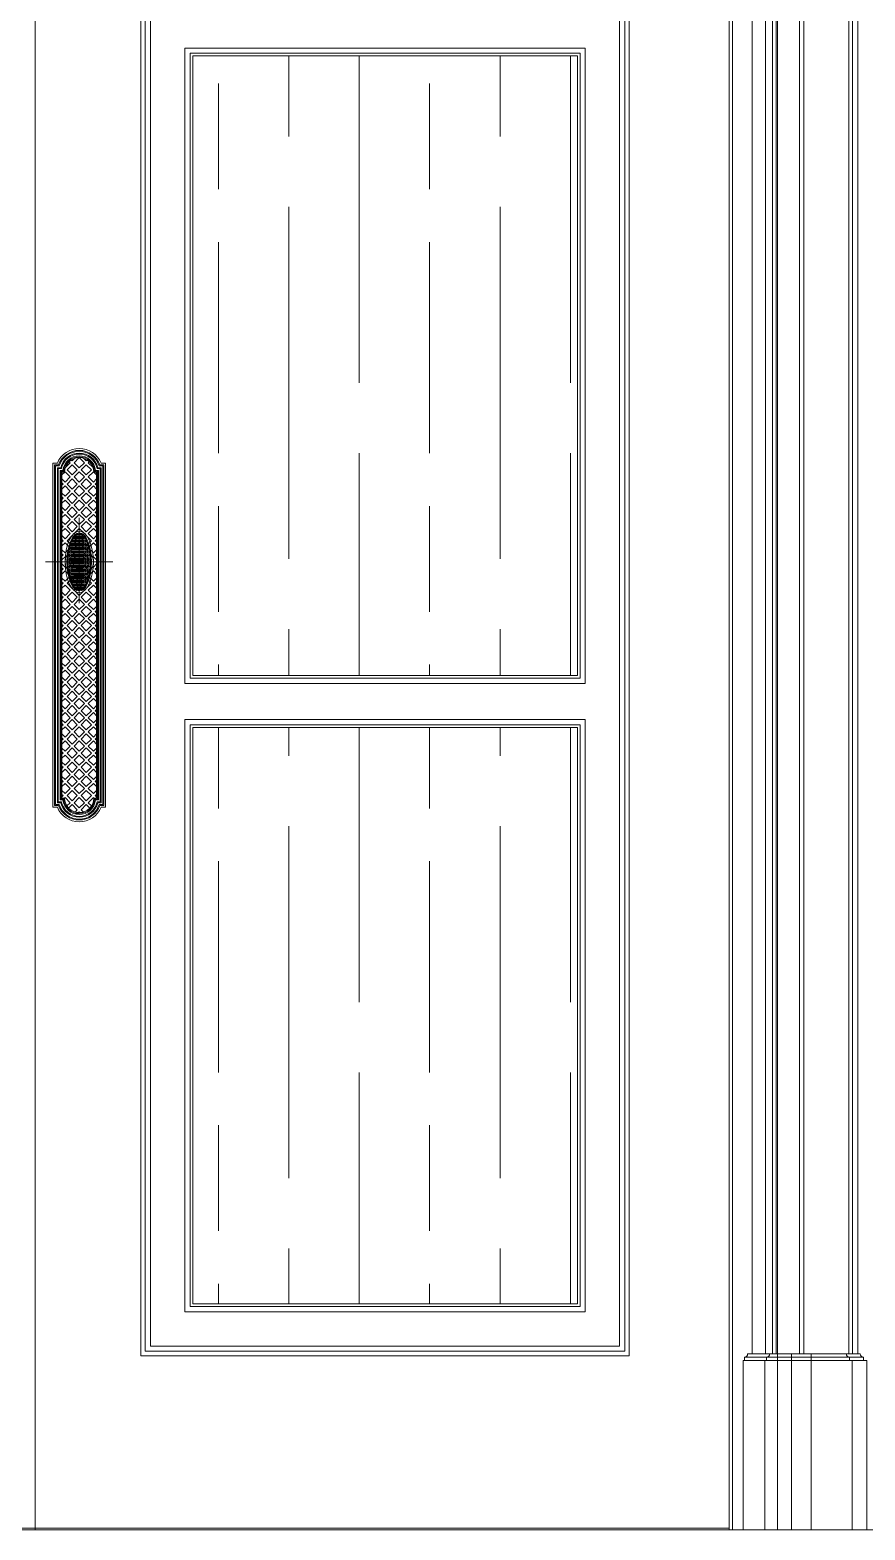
# Model space of a CAD drawing. Header units: inches. Extents: x -12478 to 399182, y -16583 to 525552.
# Drawn here: x 43985 to 44933, y 32934 to 34638 of the extents above; entities that cross this region are included whole.
import ezdxf

# ---------------------------------------------------------------- set-up
doc = ezdxf.new("R2010")
doc.units = ezdxf.units.IN
doc.header["$LTSCALE"] = 1000
doc.header["$MEASUREMENT"] = 0
doc.linetypes.add('HIDDEN', pattern=[0.375, 0.25, -0.125])
doc.linetypes.add('HIDDEN2', pattern=[0.1875, 0.125, -0.0625])
for name, color, linetype in [('8', 8, 'Continuous'), ('Layer7', 8, 'Continuous'), ('WOOD', 23, 'Continuous')]:
    doc.layers.add(name, color=color, linetype=linetype)
doc.layers.add('Bronze', color=40, linetype='Continuous', lineweight=0)
doc.layers.add('DIM 2', color=3, linetype='Continuous', lineweight=18)

# ---------------------------------------------------------------- blocks, each defined once
blk = doc.blocks.new('PLATE')
at = {"lineweight": 0}
h = blk.add_hatch(dxfattribs=at)
h.set_pattern_fill('BRASS', color=33, scale=10)
h.set_pattern_definition([(0, (26037.115, -5808.7662), (0, 2.5), []), (0, (26037.115, -5807.5162), (0, 2.5), [1.25, -0.625])])
edge = h.paths.add_edge_path()
edge.add_spline(control_points=[(56105.8, -1032.5), (56106.6, -1032.5), (56107.3, -1032.3), (56108.8, -1031.7), (56109.6, -1031.1), (56111.1, -1029.7), (56111.8, -1028.8), (56113.2, -1026.7), (56113.9, -1025.5), (56115.5, -1021.9), (56116.3, -1019.4), (56117.7, -1013.9), (56118.2, -1010.9), (56118.8, -1004.6), (56118.9, -1001.4), (56118.7, -995), (56118.4, -991.9), (56117.4, -985.9), (56116.8, -983.1), (56115.1, -978.1), (56114.1, -975.9), (56112.2, -972.7), (56111.4, -971.6), (56109.6, -969.8), (56108.7, -969.2), (56107.1, -968.6), (56106.4, -968.5), (56105, -968.5), (56104.3, -968.7), (56102.8, -969.4), (56102.1, -969.9), (56100.7, -971.2), (56100, -972), (56098.6, -974), (56098, -975.2), (56096.4, -978.6), (56095.5, -981), (56094.1, -986.4), (56093.6, -989.4), (56092.9, -995.6), (56092.8, -998.8), (56092.9, -1005.1), (56093.2, -1008.3), (56094.1, -1014.3), (56094.7, -1017.1), (56096.3, -1022.2), (56097.2, -1024.5), (56099.1, -1027.8), (56100, -1029), (56101.8, -1030.9), (56102.8, -1031.6), (56104.4, -1032.3), (56105.1, -1032.5), (56105.8, -1032.5)], knot_values=[0, 0, 0, 0, 0.188873, 0.188873, 0.377747, 0.377747, 0.56662, 0.56662, 0.755494, 0.755494, 1.050692, 1.050692, 1.345891, 1.345891, 1.641089, 1.641089, 1.936288, 1.936288, 2.231487, 2.231487, 2.526685, 2.526685, 2.751736, 2.751736, 2.976786, 2.976786, 3.156904, 3.156904, 3.337022, 3.337022, 3.51714, 3.51714, 3.697259, 3.697259, 3.877377, 3.877377, 4.170415, 4.170415, 4.463453, 4.463453, 4.756491, 4.756491, 5.049529, 5.049529, 5.342567, 5.342567, 5.635605, 5.635605, 5.866749, 5.866749, 6.097894, 6.097894, 6.283185, 6.283185, 6.283185, 6.283185], degree=3, periodic=0)
at = {"color": 33, "lineweight": 0}
for p, q in [((56096.8, -884.7), (56097.8, -885.7)), ((56100.6, -882.8), (56097.8, -885.7)), ((56105.8, -882), (56100, -887.8)), ((56105.8, -882), (56111.7, -887.8)), ((56111.1, -882.8), (56113.9, -885.7)), ((56114.9, -884.7), (56113.9, -885.7)), ((56089.8, -898.1), (56086.2, -901.7)), ((56095.6, -887.8), (56090.1, -893.3)), ((56097.8, -890), (56091.9, -895.9)), ((56091.9, -895.9), (56097.8, -901.7)), ((56094.4, -886.6), (56095.6, -887.8)), ((56097.8, -890), (56103.6, -895.9)), ((56103.6, -895.9), (56097.8, -901.7)), ((56100, -887.8), (56105.8, -893.7)), ((56105.8, -898.1), (56100, -903.9)), ((56111.7, -887.8), (56105.8, -893.7)), ((56105.8, -898.1), (56111.7, -903.9)), ((56113.9, -890), (56108, -895.9)), ((56108, -895.9), (56113.9, -901.7)), ((56113.9, -890), (56119.7, -895.9)), ((56119.7, -895.9), (56113.9, -901.7)), ((56117.3, -886.6), (56116.1, -887.8)), ((56116.1, -887.8), (56121.5, -893.3)), ((56121.9, -898.1), (56125.5, -901.7)), ((56086.2, -906.2), (56089.8, -909.8)), ((56086.2, -910.6), (56087.6, -912)), ((56087.6, -912), (56086.2, -913.4)), ((56095.6, -903.9), (56089.8, -909.8)), ((56097.8, -906.1), (56091.9, -912)), ((56091.9, -912), (56097.8, -917.8)), ((56097.8, -906.1), (56103.6, -912)), ((56103.6, -912), (56097.8, -917.8)), ((56100, -903.9), (56105.8, -909.8)), ((56105.8, -914.2), (56100, -920)), ((56100, -920), (56105.8, -925.9)), ((56111.7, -903.9), (56105.8, -909.8)), ((56105.8, -914.2), (56111.7, -920)), ((56111.7, -920), (56105.8, -925.9)), ((56113.9, -906.1), (56108, -912)), ((56108, -912), (56113.9, -917.8)), ((56113.9, -906.1), (56119.7, -912)), ((56119.7, -912), (56113.9, -917.8)), ((56116.1, -903.9), (56121.9, -909.8)), ((56121.9, -914.2), (56116.1, -920)), ((56125.5, -906.2), (56121.9, -909.8)), ((56121.9, -914.2), (56125.5, -917.7)), ((56125.5, -910.6), (56124.1, -912)), ((56124.1, -912), (56125.5, -913.4)), ((56086.2, -926.7), (56087.6, -928.1)), ((56087.6, -928.1), (56086.2, -929.4)), ((56097.8, -922.2), (56103.6, -928.1)), ((56113.9, -922.2), (56108, -928.1)), ((56125.5, -926.7), (56124.1, -928.1)), ((56124.1, -928.1), (56125.5, -929.4)), ((56086.2, -942.8), (56087.6, -944.2)), ((56087.6, -944.2), (56086.2, -945.5)), ((56091.9, -944.2), (56097.8, -950)), ((56103.6, -944.2), (56097.8, -950)), ((56097.8, -954.4), (56103.6, -960.3)), ((56105.8, -946.4), (56100, -952.2)), ((56100, -952.2), (56105.8, -958.1)), ((56105.8, -946.4), (56111.7, -952.2)), ((56111.7, -952.2), (56105.8, -958.1)), ((56113.9, -938.3), (56108, -944.2)), ((56108, -944.2), (56113.9, -950)), ((56113.9, -954.4), (56108, -960.3)), ((56113.9, -938.3), (56119.7, -944.2)), ((56119.7, -944.2), (56113.9, -950)), ((56121.9, -946.4), (56116.1, -952.2)), ((56121.9, -946.4), (56125.5, -949.9)), ((56125.5, -942.8), (56124.1, -944.2)), ((56124.1, -944.2), (56125.5, -945.5)), ((56086.2, -958.9), (56087.6, -960.3)), ((56087.6, -960.3), (56086.2, -961.6)), ((56086.2, -970.6), (56089.8, -974.2)), ((56113.9, -970.5), (56108, -976.4)), ((56113.9, -970.5), (56119.7, -976.4)), ((56125.5, -970.6), (56121.9, -974.2)), ((56125.5, -958.9), (56124.1, -960.3)), ((56124.1, -960.3), (56125.5, -961.6)), ((56086.2, -975), (56087.6, -976.4)), ((56087.6, -976.4), (56086.2, -977.7)), ((56091.9, -976.4), (56097.8, -982.2)), ((56103.6, -976.4), (56097.8, -982.2)), ((56105.8, -978.6), (56100, -984.4)), ((56100, -984.4), (56100.8, -985.2)), ((56105.8, -978.6), (56111.7, -984.4)), ((56108, -976.4), (56113.9, -982.2)), ((56111.7, -984.4), (56110.9, -985.2)), ((56119.7, -976.4), (56113.9, -982.2)), ((56121.9, -978.6), (56116.1, -984.4)), ((56121.9, -978.6), (56125.5, -982.1)), ((56125.5, -975), (56124.1, -976.4)), ((56124.1, -976.4), (56125.5, -977.7)), ((56086.2, -991.1), (56087.6, -992.5)), ((56087.6, -992.5), (56086.2, -993.8)), ((56125.5, -991.1), (56124.1, -992.5)), ((56124.1, -992.5), (56125.5, -993.8)), ((56086.2, -1007.2), (56087.6, -1008.5)), ((56087.6, -1008.5), (56086.2, -1009.9)), ((56091.9, -1008.5), (56097.8, -1014.4)), ((56097.8, -1018.8), (56103.6, -1024.6)), ((56100.8, -1015.8), (56100, -1016.6)), ((56100, -1016.6), (56105.8, -1022.4)), ((56111.7, -1016.6), (56105.8, -1022.4)), ((56113.9, -1018.8), (56108, -1024.6)), ((56110.9, -1015.8), (56111.7, -1016.6)), ((56121.9, -1010.7), (56116.1, -1016.6)), ((56121.9, -1010.7), (56125.5, -1014.3)), ((56125.5, -1007.2), (56124.1, -1008.5)), ((56124.1, -1008.5), (56125.5, -1009.9)), ((56086.2, -1023.3), (56087.6, -1024.6)), ((56087.6, -1024.6), (56086.2, -1026)), ((56086.2, -1039.4), (56087.6, -1040.7)), ((56097.8, -1034.9), (56091.9, -1040.7)), ((56097.8, -1034.9), (56103.6, -1040.7)), ((56113.9, -1034.9), (56108, -1040.7)), ((56113.9, -1034.9), (56119.7, -1040.7)), ((56125.5, -1023.3), (56124.1, -1024.6)), ((56124.1, -1024.6), (56125.5, -1026)), ((56125.5, -1039.4), (56124.1, -1040.7)), ((56087.6, -1040.7), (56086.2, -1042.1)), ((56086.2, -1055.5), (56087.6, -1056.8)), ((56091.9, -1040.7), (56097.8, -1046.6)), ((56103.6, -1040.7), (56097.8, -1046.6)), ((56097.8, -1051), (56103.6, -1056.8)), ((56105.8, -1042.9), (56100, -1048.8)), ((56100, -1048.8), (56105.8, -1054.6)), ((56105.8, -1042.9), (56111.7, -1048.8)), ((56111.7, -1048.8), (56105.8, -1054.6)), ((56108, -1040.7), (56113.9, -1046.6)), ((56113.9, -1051), (56108, -1056.8)), ((56119.7, -1040.7), (56113.9, -1046.6)), ((56121.9, -1042.9), (56116.1, -1048.8)), ((56121.9, -1042.9), (56125.5, -1046.5)), ((56124.1, -1040.7), (56125.5, -1042.1)), ((56125.5, -1055.5), (56124.1, -1056.8)), ((56087.6, -1056.8), (56086.2, -1058.2)), ((56086.2, -1071.5), (56087.6, -1072.9)), ((56087.6, -1072.9), (56086.2, -1074.3)), ((56091.9, -1072.9), (56097.8, -1078.8)), ((56103.6, -1072.9), (56097.8, -1078.8)), ((56113.9, -1067.1), (56108, -1072.9)), ((56108, -1072.9), (56113.9, -1078.8)), ((56113.9, -1067.1), (56119.7, -1072.9)), ((56119.7, -1072.9), (56113.9, -1078.8)), ((56124.1, -1056.8), (56125.5, -1058.2)), ((56125.5, -1071.5), (56124.1, -1072.9)), ((56124.1, -1072.9), (56125.5, -1074.3)), ((56086.2, -1087.6), (56087.6, -1089)), ((56087.6, -1089), (56086.2, -1090.4)), ((56097.8, -1083.2), (56103.6, -1089)), ((56105.8, -1075.1), (56100, -1081)), ((56100, -1081), (56105.8, -1086.8)), ((56105.8, -1075.1), (56111.7, -1081)), ((56111.7, -1081), (56105.8, -1086.8)), ((56113.9, -1083.2), (56108, -1089)), ((56121.9, -1075.1), (56116.1, -1081)), ((56121.9, -1075.1), (56125.5, -1078.7)), ((56125.5, -1087.6), (56124.1, -1089)), ((56124.1, -1089), (56125.5, -1090.4)), ((56086.2, -1099.3), (56089.8, -1102.9)), ((56086.2, -1103.7), (56087.6, -1105.1)), ((56087.6, -1105.1), (56086.2, -1106.5)), ((56091.9, -1105.1), (56097.8, -1111)), ((56103.6, -1105.1), (56097.8, -1111)), ((56105.8, -1107.3), (56100, -1113.1)), ((56105.8, -1107.3), (56111.7, -1113.1)), ((56113.9, -1099.2), (56108, -1105.1)), ((56108, -1105.1), (56113.9, -1111)), ((56113.9, -1099.2), (56119.7, -1105.1)), ((56119.7, -1105.1), (56113.9, -1111)), ((56121.9, -1107.3), (56116.1, -1113.1)), ((56125.5, -1099.3), (56121.9, -1102.9)), ((56121.9, -1107.3), (56125.5, -1110.9)), ((56125.5, -1103.7), (56124.1, -1105.1)), ((56124.1, -1105.1), (56125.5, -1106.5)), ((56086.2, -1119.8), (56087.6, -1121.2)), ((56087.6, -1121.2), (56086.2, -1122.6)), ((56097.8, -1115.3), (56103.6, -1121.2)), ((56100, -1113.1), (56105.8, -1119)), ((56111.7, -1113.1), (56105.8, -1119)), ((56113.9, -1115.3), (56108, -1121.2)), ((56125.5, -1119.8), (56124.1, -1121.2)), ((56124.1, -1121.2), (56125.5, -1122.6)), ((56086.2, -1135.9), (56087.6, -1137.3)), ((56087.6, -1137.3), (56086.2, -1138.7)), ((56091.9, -1137.3), (56097.8, -1143.1)), ((56103.6, -1137.3), (56097.8, -1143.1)), ((56105.8, -1139.5), (56100, -1145.3)), ((56105.8, -1139.5), (56111.7, -1145.3)), ((56113.9, -1131.4), (56108, -1137.3)), ((56108, -1137.3), (56113.9, -1143.1)), ((56113.9, -1131.4), (56119.7, -1137.3)), ((56119.7, -1137.3), (56113.9, -1143.1)), ((56121.9, -1139.5), (56116.1, -1145.3)), ((56121.9, -1139.5), (56125.5, -1143)), ((56125.5, -1135.9), (56124.1, -1137.3)), ((56124.1, -1137.3), (56125.5, -1138.7)), ((56086.2, -1152), (56087.6, -1153.4)), ((56087.6, -1153.4), (56086.2, -1154.7)), ((56097.8, -1147.5), (56103.6, -1153.4)), ((56100, -1145.3), (56105.8, -1151.2)), ((56111.7, -1145.3), (56105.8, -1151.2)), ((56113.9, -1147.5), (56108, -1153.4)), ((56125.5, -1152), (56124.1, -1153.4)), ((56124.1, -1153.4), (56125.5, -1154.7)), ((56086.2, -1168.1), (56087.6, -1169.5)), ((56087.6, -1169.5), (56086.2, -1170.8)), ((56091.9, -1169.5), (56097.8, -1175.3)), ((56103.6, -1169.5), (56097.8, -1175.3)), ((56105.8, -1171.7), (56100, -1177.5)), ((56105.8, -1171.7), (56111.7, -1177.5)), ((56113.9, -1163.6), (56108, -1169.5)), ((56108, -1169.5), (56113.9, -1175.3)), ((56113.9, -1163.6), (56119.7, -1169.5)), ((56119.7, -1169.5), (56113.9, -1175.3)), ((56121.9, -1171.7), (56116.1, -1177.5)), ((56121.9, -1171.7), (56125.5, -1175.2)), ((56125.5, -1168.1), (56124.1, -1169.5)), ((56124.1, -1169.5), (56125.5, -1170.8)), ((56086.2, -1184.2), (56087.6, -1185.6)), ((56087.6, -1185.6), (56086.2, -1186.9)), ((56097.8, -1179.7), (56103.6, -1185.6)), ((56100, -1177.5), (56105.8, -1183.4)), ((56111.7, -1177.5), (56105.8, -1183.4)), ((56113.9, -1179.7), (56108, -1185.6)), ((56125.5, -1184.2), (56124.1, -1185.6)), ((56124.1, -1185.6), (56125.5, -1186.9)), ((56086.2, -1200.3), (56087.6, -1201.7)), ((56087.6, -1201.7), (56086.2, -1203)), ((56097.8, -1195.8), (56091.9, -1201.7)), ((56091.9, -1201.7), (56097.8, -1207.5)), ((56097.8, -1195.8), (56103.6, -1201.7)), ((56103.6, -1201.7), (56097.8, -1207.5)), ((56105.8, -1203.9), (56100, -1209.7)), ((56100, -1209.7), (56105.8, -1215.6)), ((56105.8, -1203.9), (56111.7, -1209.7)), ((56111.7, -1209.7), (56105.8, -1215.6)), ((56113.9, -1195.8), (56108, -1201.7)), ((56108, -1201.7), (56113.9, -1207.5)), ((56113.9, -1195.8), (56119.7, -1201.7)), ((56119.7, -1201.7), (56113.9, -1207.5)), ((56121.9, -1203.9), (56116.1, -1209.7)), ((56121.9, -1203.9), (56125.5, -1207.4)), ((56125.5, -1200.3), (56124.1, -1201.7)), ((56124.1, -1201.7), (56125.5, -1203)), ((56086.2, -1216.4), (56087.6, -1217.8)), ((56087.6, -1217.8), (56086.2, -1219.1)), ((56097.8, -1211.9), (56103.6, -1217.8)), ((56113.9, -1211.9), (56108, -1217.8)), ((56125.5, -1216.4), (56124.1, -1217.8)), ((56124.1, -1217.8), (56125.5, -1219.1)), ((56086.2, -1232.5), (56087.6, -1233.8)), ((56087.6, -1233.8), (56086.2, -1235.2)), ((56091.9, -1233.8), (56097.8, -1239.7)), ((56103.6, -1233.8), (56097.8, -1239.7)), ((56097.8, -1244.1), (56103.6, -1249.9)), ((56105.8, -1236), (56100, -1241.9)), ((56100, -1241.9), (56105.8, -1247.7)), ((56105.8, -1236), (56111.7, -1241.9)), ((56111.7, -1241.9), (56105.8, -1247.7)), ((56113.9, -1228), (56108, -1233.8)), ((56108, -1233.8), (56113.9, -1239.7)), ((56113.9, -1244.1), (56108, -1249.9)), ((56113.9, -1228), (56119.7, -1233.8)), ((56119.7, -1233.8), (56113.9, -1239.7)), ((56121.9, -1236), (56116.1, -1241.9)), ((56121.9, -1236), (56125.5, -1239.6)), ((56125.5, -1232.5), (56124.1, -1233.8)), ((56124.1, -1233.8), (56125.5, -1235.2)), ((56086.2, -1248.6), (56087.6, -1249.9)), ((56087.6, -1249.9), (56086.2, -1251.3)), ((56086.2, -1260.3), (56089.8, -1263.8)), ((56113.9, -1260.2), (56108, -1266)), ((56113.9, -1260.2), (56119.7, -1266)), ((56125.5, -1260.3), (56121.9, -1263.8)), ((56125.5, -1248.6), (56124.1, -1249.9)), ((56124.1, -1249.9), (56125.5, -1251.3)), ((56086.2, -1264.7), (56087.6, -1266)), ((56087.6, -1266), (56086.2, -1267.4)), ((56091.9, -1266), (56097.8, -1271.9)), ((56103.6, -1266), (56097.8, -1271.9)), ((56097.8, -1276.3), (56103.6, -1282.1)), ((56105.8, -1268.2), (56100, -1274.1)), ((56100, -1274.1), (56105.8, -1279.9)), ((56105.8, -1268.2), (56111.7, -1274.1)), ((56111.7, -1274.1), (56105.8, -1279.9)), ((56108, -1266), (56113.9, -1271.9)), ((56113.9, -1276.3), (56108, -1282.1)), ((56119.7, -1266), (56113.9, -1271.9)), ((56121.9, -1268.2), (56116.1, -1274.1)), ((56121.9, -1268.2), (56122.6, -1268.9)), ((56125.5, -1264.7), (56124.1, -1266)), ((56124.1, -1266), (56125.5, -1267.4))]:
    blk.add_line(p, q, dxfattribs=at)
blk.add_lwpolyline([(56135.8, -888.2), (56130.7, -888.2, 0.302776), (56105.8, -871.7, 0.302776), (56081, -888.2), (56075.8, -888.2), (56075.8, -1279.2), (56081, -1279.2, 0.302776), (56105.8, -1295.8, 0.302776), (56130.7, -1279.2), (56135.8, -1279.2), (56135.8, -888.2)], format="xyb", dxfattribs=at)
for points in [[(56133.8, -890.3), (56129.3, -890.3, 0.317837), (56105.8, -873.7, 0.317837), (56082.4, -890.3), (56077.9, -890.3), (56077.9, -1277.2), (56082.4, -1277.2, 0.317837), (56105.8, -1293.7, 0.317837), (56129.3, -1277.2), (56133.8, -1277.2)], [(56132.7, -891.3), (56128.5, -891.3, 0.326276), (56105.8, -874.8, 0.326276), (56083.2, -891.3), (56078.9, -891.3), (56078.9, -1276.1), (56083.2, -1276.1, 0.326276), (56105.8, -1292.7, 0.326276), (56128.5, -1276.1), (56132.7, -1276.1)], [(56130.7, -893.4), (56126.9, -893.4, 0.34543), (56105.8, -876.8, 0.34543), (56084.7, -893.4), (56081, -893.4), (56081, -1274.1), (56084.7, -1274.1, 0.34543), (56105.8, -1290.6, 0.34543), (56126.9, -1274.1), (56130.7, -1274.1)], [(56129.6, -894.4), (56126.1, -894.4, 0.356394), (56105.8, -877.9, 0.356394), (56085.6, -894.4), (56082, -894.4), (56082, -1273), (56085.6, -1273, 0.356394), (56105.8, -1289.6, 0.356394), (56126.1, -1273), (56129.6, -1273)], [(56127.6, -896.5), (56124.3, -896.5, 0.381966), (56105.8, -879.9, 0.381966), (56087.3, -896.5), (56084.1, -896.5), (56084.1, -1271), (56087.3, -1271, 0.381966), (56105.8, -1287.5, 0.381966), (56124.3, -1271), (56127.6, -1271)], [(56126.5, -897.5), (56123.4, -897.5, 0.397078), (56105.8, -881, 0.397078), (56088.3, -897.5), (56085.2, -897.5), (56085.2, -1269.9), (56088.3, -1269.9, 0.397078), (56105.8, -1286.5, 0.397078), (56123.4, -1269.9), (56126.5, -1269.9)], [(56125.5, -898.5), (56122.4, -898.5, 0.414214), (56105.8, -882, 0.414214), (56089.3, -898.5), (56086.2, -898.5), (56086.2, -1268.9), (56089.3, -1268.9, 0.414214), (56105.8, -1285.4, 0.414214), (56122.4, -1268.9), (56125.5, -1268.9)]]:
    blk.add_lwpolyline(points, format="xyb", close=True, dxfattribs=at)
for points in [[(56105.8, -882), (56100, -887.8), (56105.8, -893.7), (56111.7, -887.8), (56105.8, -882)], [(56089.8, -898.1), (56086.2, -901.7)], [(56086.2, -906.2), (56089.8, -909.8), (56095.6, -903.9), (56089.8, -898.1)], [(56097.8, -890), (56091.9, -895.9), (56097.8, -901.7), (56103.6, -895.9), (56097.8, -890)], [(56105.8, -898.1), (56100, -903.9), (56105.8, -909.8), (56111.7, -903.9), (56105.8, -898.1)], [(56113.9, -890), (56108, -895.9), (56113.9, -901.7), (56119.7, -895.9), (56113.9, -890)], [(56121.9, -898.1), (56116.1, -903.9), (56121.9, -909.8), (56125.5, -906.2)], [(56125.5, -901.7), (56121.9, -898.1)], [(56086.2, -910.6), (56087.6, -912), (56086.2, -913.4)], [(56089.8, -914.2), (56086.2, -917.7)], [(56086.2, -922.3), (56089.8, -925.9), (56095.6, -920), (56089.8, -914.2)], [(56097.8, -906.1), (56091.9, -912), (56097.8, -917.8), (56103.6, -912), (56097.8, -906.1)], [(56105.8, -914.2), (56100, -920), (56105.8, -925.9), (56111.7, -920), (56105.8, -914.2)], [(56121.9, -914.2), (56116.1, -920), (56121.9, -925.9), (56125.5, -922.3)], [(56125.5, -917.7), (56121.9, -914.2)], [(56086.2, -926.7), (56087.6, -928.1), (56086.2, -929.4)], [(56089.8, -930.3), (56086.2, -933.8)], [(56086.2, -938.4), (56089.8, -942), (56095.6, -936.1), (56089.8, -930.3)], [(56097.8, -922.2), (56091.9, -928.1), (56097.8, -933.9), (56103.6, -928.1), (56097.8, -922.2)], [(56105.8, -930.3), (56100, -936.1), (56105.8, -942), (56111.7, -936.1), (56105.8, -930.3)], [(56105.8, -930.3), (56100, -936.1), (56105.8, -942), (56111.7, -936.1), (56105.8, -930.3)], [(56113.9, -922.2), (56108, -928.1), (56113.9, -933.9), (56119.7, -928.1), (56113.9, -922.2)], [(56125.5, -938.4), (56121.9, -942), (56116.1, -936.1), (56121.9, -930.3)], [(56121.9, -930.3), (56125.5, -933.8)], [(56086.2, -942.8), (56087.6, -944.2), (56086.2, -945.5)], [(56086.2, -954.5), (56089.8, -958.1), (56095.6, -952.2), (56089.8, -946.4)], [(56089.8, -946.4), (56086.2, -949.9)], [(56097.8, -938.3), (56091.9, -944.2), (56097.8, -950), (56103.6, -944.2), (56097.8, -938.3)], [(56097.8, -954.4), (56091.9, -960.3), (56097.8, -966.1), (56103.6, -960.3), (56097.8, -954.4)], [(56105.8, -946.4), (56100, -952.2), (56105.8, -958.1), (56111.7, -952.2), (56105.8, -946.4)], [(56113.9, -954.4), (56108, -960.3), (56113.9, -966.1), (56119.7, -960.3), (56113.9, -954.4)], [(56121.9, -946.4), (56116.1, -952.2), (56121.9, -958.1), (56125.5, -954.5)], [(56125.5, -949.9), (56121.9, -946.4)], [(56086.2, -958.9), (56087.6, -960.3), (56086.2, -961.6)], [(56086.2, -970.6), (56089.8, -974.2), (56095.6, -968.3), (56089.8, -962.5)], [(56089.8, -962.5), (56086.2, -966)], [(56097.8, -970.5), (56091.9, -976.4), (56097.8, -982.2), (56103.6, -976.4), (56097.8, -970.5)], [(56105.8, -962.5), (56100, -968.3), (56105.8, -974.2), (56111.7, -968.3), (56105.8, -962.5)], [(56105.8, -962.5), (56100, -968.3), (56105.8, -974.2), (56111.7, -968.3), (56105.8, -962.5)], [(56125.5, -970.6), (56121.9, -974.2), (56116.1, -968.3), (56121.9, -962.5)], [(56121.9, -962.5), (56125.5, -966)], [(56086.2, -975), (56087.6, -976.4), (56086.2, -977.7)], [(56086.2, -986.7), (56089.8, -990.3), (56095.6, -984.4), (56089.8, -978.6)], [(56089.8, -978.6), (56086.2, -982.1)], [(56105.8, -978.6), (56100, -984.4), (56100.8, -985.2)], [(56110.9, -985.2), (56111.7, -984.4), (56105.8, -978.6)], [(56121.9, -978.6), (56116.1, -984.4), (56121.9, -990.3), (56125.5, -986.7)], [(56125.5, -982.1), (56121.9, -978.6)], [(56086.2, -991.1), (56087.6, -992.5), (56086.2, -993.8)], [(56089.8, -994.6), (56086.2, -998.2)], [(56086.2, -1002.8), (56089.8, -1006.3), (56090.6, -1005.5)], [(56090.6, -995.5), (56089.8, -994.6)], [(56121.1, -995.5), (56121.9, -994.6)], [(56125.5, -1002.8), (56121.9, -1006.3), (56121.1, -1005.5)], [(56121.9, -994.6), (56125.5, -998.2)], [(56086.2, -1007.2), (56087.6, -1008.5), (56086.2, -1009.9)], [(56089.8, -1010.7), (56086.2, -1014.3)], [(56086.2, -1018.9), (56089.8, -1022.4), (56095.6, -1016.6), (56089.8, -1010.7)], [(56097.8, -1018.8), (56091.9, -1024.6), (56097.8, -1030.5), (56103.6, -1024.6), (56097.8, -1018.8)], [(56100.8, -1015.8), (56100, -1016.6), (56105.8, -1022.4), (56111.7, -1016.6), (56110.9, -1015.8)], [(56113.9, -1018.8), (56108, -1024.6), (56113.9, -1030.5), (56119.7, -1024.6), (56113.9, -1018.8)], [(56121.9, -1010.7), (56116.1, -1016.6), (56121.9, -1022.4), (56125.5, -1018.9)], [(56125.5, -1014.3), (56121.9, -1010.7)], [(56086.2, -1023.3), (56087.6, -1024.6), (56086.2, -1026)], [(56089.8, -1026.8), (56086.2, -1030.4)], [(56086.2, -1035), (56089.8, -1038.5), (56095.6, -1032.7), (56089.8, -1026.8)], [(56086.2, -1039.4), (56087.6, -1040.7), (56086.2, -1042.1)], [(56105.8, -1026.8), (56100, -1032.7), (56105.8, -1038.5), (56111.7, -1032.7), (56105.8, -1026.8)], [(56105.8, -1026.8), (56100, -1032.7), (56105.8, -1038.5), (56111.7, -1032.7), (56105.8, -1026.8)], [(56125.5, -1035), (56121.9, -1038.5), (56116.1, -1032.7), (56121.9, -1026.8)], [(56121.9, -1026.8), (56125.5, -1030.4)], [(56086.2, -1051.1), (56089.8, -1054.6), (56095.6, -1048.8), (56089.8, -1042.9)], [(56089.8, -1042.9), (56086.2, -1046.5)], [(56086.2, -1055.5), (56087.6, -1056.8), (56086.2, -1058.2)], [(56097.8, -1051), (56091.9, -1056.8), (56097.8, -1062.7), (56103.6, -1056.8), (56097.8, -1051)], [(56105.8, -1042.9), (56100, -1048.8), (56105.8, -1054.6), (56111.7, -1048.8), (56105.8, -1042.9)], [(56113.9, -1051), (56108, -1056.8), (56113.9, -1062.7), (56119.7, -1056.8), (56113.9, -1051)], [(56121.9, -1042.9), (56116.1, -1048.8), (56121.9, -1054.6), (56125.5, -1051.1)], [(56125.5, -1046.5), (56121.9, -1042.9)], [(56086.2, -1067.2), (56089.8, -1070.7), (56095.6, -1064.9), (56089.8, -1059)], [(56089.8, -1059), (56086.2, -1062.6)], [(56086.2, -1071.5), (56087.6, -1072.9), (56086.2, -1074.3)], [(56097.8, -1067.1), (56091.9, -1072.9), (56097.8, -1078.8), (56103.6, -1072.9), (56097.8, -1067.1)], [(56105.8, -1059), (56100, -1064.9), (56105.8, -1070.7), (56111.7, -1064.9), (56105.8, -1059)], [(56105.8, -1059), (56100, -1064.9), (56105.8, -1070.7), (56111.7, -1064.9), (56105.8, -1059)], [(56125.5, -1067.2), (56121.9, -1070.7), (56116.1, -1064.9), (56121.9, -1059)], [(56121.9, -1059), (56125.5, -1062.6)], [(56089.8, -1075.1), (56086.2, -1078.7)], [(56086.2, -1083.3), (56089.8, -1086.8), (56095.6, -1081), (56089.8, -1075.1)], [(56086.2, -1087.6), (56087.6, -1089), (56086.2, -1090.4)], [(56097.8, -1083.2), (56091.9, -1089), (56097.8, -1094.9), (56103.6, -1089), (56097.8, -1083.2)], [(56105.8, -1075.1), (56100, -1081), (56105.8, -1086.8), (56111.7, -1081), (56105.8, -1075.1)], [(56113.9, -1083.2), (56108, -1089), (56113.9, -1094.9), (56119.7, -1089), (56113.9, -1083.2)], [(56121.9, -1075.1), (56116.1, -1081), (56121.9, -1086.8), (56125.5, -1083.3)], [(56125.5, -1078.7), (56121.9, -1075.1)], [(56089.8, -1091.2), (56086.2, -1094.8)], [(56086.2, -1099.3), (56089.8, -1102.9), (56095.6, -1097.1), (56089.8, -1091.2)], [(56086.2, -1103.7), (56087.6, -1105.1), (56086.2, -1106.5)], [(56089.8, -1107.3), (56086.2, -1110.9)], [(56086.2, -1115.4), (56089.8, -1119), (56095.6, -1113.1), (56089.8, -1107.3)], [(56097.8, -1099.2), (56091.9, -1105.1), (56097.8, -1111), (56103.6, -1105.1), (56097.8, -1099.2)], [(56105.8, -1091.2), (56100, -1097.1), (56105.8, -1102.9), (56111.7, -1097.1), (56105.8, -1091.2)], [(56105.8, -1091.2), (56100, -1097.1), (56105.8, -1102.9), (56111.7, -1097.1), (56105.8, -1091.2)], [(56105.8, -1107.3), (56100, -1113.1), (56105.8, -1119), (56111.7, -1113.1), (56105.8, -1107.3)], [(56125.5, -1099.3), (56121.9, -1102.9), (56116.1, -1097.1), (56121.9, -1091.2)], [(56121.9, -1107.3), (56116.1, -1113.1), (56121.9, -1119), (56125.5, -1115.4)], [(56121.9, -1091.2), (56125.5, -1094.8)], [(56125.5, -1110.9), (56121.9, -1107.3)], [(56086.2, -1119.8), (56087.6, -1121.2), (56086.2, -1122.6)], [(56089.8, -1123.4), (56086.2, -1127)], [(56086.2, -1131.5), (56089.8, -1135.1), (56095.6, -1129.2), (56089.8, -1123.4)], [(56097.8, -1115.3), (56091.9, -1121.2), (56097.8, -1127), (56103.6, -1121.2), (56097.8, -1115.3)], [(56105.8, -1123.4), (56100, -1129.2), (56105.8, -1135.1), (56111.7, -1129.2), (56105.8, -1123.4)], [(56105.8, -1123.4), (56100, -1129.2), (56105.8, -1135.1), (56111.7, -1129.2), (56105.8, -1123.4)], [(56113.9, -1115.3), (56108, -1121.2), (56113.9, -1127), (56119.7, -1121.2), (56113.9, -1115.3)], [(56125.5, -1131.5), (56121.9, -1135.1), (56116.1, -1129.2), (56121.9, -1123.4)], [(56121.9, -1123.4), (56125.5, -1127)], [(56086.2, -1135.9), (56087.6, -1137.3), (56086.2, -1138.7)], [(56086.2, -1147.6), (56089.8, -1151.2), (56095.6, -1145.3), (56089.8, -1139.5)], [(56089.8, -1139.5), (56086.2, -1143)], [(56097.8, -1131.4), (56091.9, -1137.3), (56097.8, -1143.1), (56103.6, -1137.3), (56097.8, -1131.4)], [(56105.8, -1139.5), (56100, -1145.3), (56105.8, -1151.2), (56111.7, -1145.3), (56105.8, -1139.5)], [(56121.9, -1139.5), (56116.1, -1145.3), (56121.9, -1151.2), (56125.5, -1147.6)], [(56125.5, -1143), (56121.9, -1139.5)], [(56086.2, -1152), (56087.6, -1153.4), (56086.2, -1154.7)], [(56086.2, -1163.7), (56089.8, -1167.3), (56095.6, -1161.4), (56089.8, -1155.6)], [(56089.8, -1155.6), (56086.2, -1159.1)], [(56097.8, -1147.5), (56091.9, -1153.4), (56097.8, -1159.2), (56103.6, -1153.4), (56097.8, -1147.5)], [(56105.8, -1155.6), (56100, -1161.4), (56105.8, -1167.3), (56111.7, -1161.4), (56105.8, -1155.6)], [(56105.8, -1155.6), (56100, -1161.4), (56105.8, -1167.3), (56111.7, -1161.4), (56105.8, -1155.6)], [(56113.9, -1147.5), (56108, -1153.4), (56113.9, -1159.2), (56119.7, -1153.4), (56113.9, -1147.5)], [(56125.5, -1163.7), (56121.9, -1167.3), (56116.1, -1161.4), (56121.9, -1155.6)], [(56121.9, -1155.6), (56125.5, -1159.1)], [(56086.2, -1168.1), (56087.6, -1169.5), (56086.2, -1170.8)], [(56086.2, -1179.8), (56089.8, -1183.4), (56095.6, -1177.5), (56089.8, -1171.7)], [(56089.8, -1171.7), (56086.2, -1175.2)], [(56097.8, -1163.6), (56091.9, -1169.5), (56097.8, -1175.3), (56103.6, -1169.5), (56097.8, -1163.6)], [(56105.8, -1171.7), (56100, -1177.5), (56105.8, -1183.4), (56111.7, -1177.5), (56105.8, -1171.7)], [(56121.9, -1171.7), (56116.1, -1177.5), (56121.9, -1183.4), (56125.5, -1179.8)], [(56125.5, -1175.2), (56121.9, -1171.7)], [(56086.2, -1184.2), (56087.6, -1185.6), (56086.2, -1186.9)], [(56086.2, -1195.9), (56089.8, -1199.5), (56095.6, -1193.6), (56089.8, -1187.8)], [(56089.8, -1187.8), (56086.2, -1191.3)], [(56097.8, -1179.7), (56091.9, -1185.6), (56097.8, -1191.4), (56103.6, -1185.6), (56097.8, -1179.7)], [(56105.8, -1187.8), (56100, -1193.6), (56105.8, -1199.5), (56111.7, -1193.6), (56105.8, -1187.8)], [(56105.8, -1187.8), (56100, -1193.6), (56105.8, -1199.5), (56111.7, -1193.6), (56105.8, -1187.8)], [(56113.9, -1179.7), (56108, -1185.6), (56113.9, -1191.4), (56119.7, -1185.6), (56113.9, -1179.7)], [(56125.5, -1195.9), (56121.9, -1199.5), (56116.1, -1193.6), (56121.9, -1187.8)], [(56121.9, -1187.8), (56125.5, -1191.3)], [(56086.2, -1200.3), (56087.6, -1201.7), (56086.2, -1203)], [(56089.8, -1203.9), (56086.2, -1207.4)], [(56086.2, -1212), (56089.8, -1215.6), (56095.6, -1209.7), (56089.8, -1203.9)], [(56105.8, -1203.9), (56100, -1209.7), (56105.8, -1215.6), (56111.7, -1209.7), (56105.8, -1203.9)], [(56121.9, -1203.9), (56116.1, -1209.7), (56121.9, -1215.6), (56125.5, -1212)], [(56125.5, -1207.4), (56121.9, -1203.9)], [(56086.2, -1216.4), (56087.6, -1217.8), (56086.2, -1219.1)], [(56089.8, -1219.9), (56086.2, -1223.5)], [(56086.2, -1228.1), (56089.8, -1231.6), (56095.6, -1225.8), (56089.8, -1219.9)], [(56097.8, -1211.9), (56091.9, -1217.8), (56097.8, -1223.6), (56103.6, -1217.8), (56097.8, -1211.9)], [(56105.8, -1219.9), (56100, -1225.8), (56105.8, -1231.6), (56111.7, -1225.8), (56105.8, -1219.9)], [(56105.8, -1219.9), (56100, -1225.8), (56105.8, -1231.6), (56111.7, -1225.8), (56105.8, -1219.9)], [(56113.9, -1211.9), (56108, -1217.8), (56113.9, -1223.6), (56119.7, -1217.8), (56113.9, -1211.9)], [(56125.5, -1228.1), (56121.9, -1231.6), (56116.1, -1225.8), (56121.9, -1219.9)], [(56121.9, -1219.9), (56125.5, -1223.5)], [(56086.2, -1232.5), (56087.6, -1233.8), (56086.2, -1235.2)], [(56086.2, -1244.2), (56089.8, -1247.7), (56095.6, -1241.9), (56089.8, -1236)], [(56089.8, -1236), (56086.2, -1239.6)], [(56097.8, -1228), (56091.9, -1233.8), (56097.8, -1239.7), (56103.6, -1233.8), (56097.8, -1228)], [(56097.8, -1244.1), (56091.9, -1249.9), (56097.8, -1255.8), (56103.6, -1249.9), (56097.8, -1244.1)], [(56105.8, -1236), (56100, -1241.9), (56105.8, -1247.7), (56111.7, -1241.9), (56105.8, -1236)], [(56113.9, -1244.1), (56108, -1249.9), (56113.9, -1255.8), (56119.7, -1249.9), (56113.9, -1244.1)], [(56121.9, -1236), (56116.1, -1241.9), (56121.9, -1247.7), (56125.5, -1244.2)], [(56125.5, -1239.6), (56121.9, -1236)], [(56086.2, -1248.6), (56087.6, -1249.9), (56086.2, -1251.3)], [(56086.2, -1260.3), (56089.8, -1263.8), (56095.6, -1258), (56089.8, -1252.1)], [(56089.8, -1252.1), (56086.2, -1255.7)], [(56097.8, -1260.2), (56091.9, -1266), (56097.8, -1271.9), (56103.6, -1266), (56097.8, -1260.2)], [(56105.8, -1252.1), (56100, -1258), (56105.8, -1263.8), (56111.7, -1258), (56105.8, -1252.1)], [(56105.8, -1252.1), (56100, -1258), (56105.8, -1263.8), (56111.7, -1258), (56105.8, -1252.1)], [(56125.5, -1260.3), (56121.9, -1263.8), (56116.1, -1258), (56121.9, -1252.1)], [(56121.9, -1252.1), (56125.5, -1255.7)], [(56086.2, -1264.7), (56087.6, -1266), (56086.2, -1267.4)], [(56089.8, -1268.2), (56089.1, -1268.9)], [(56091.9, -1277.8), (56095.6, -1274.1), (56089.8, -1268.2)], [(56097.8, -1276.3), (56093.8, -1280.3)], [(56101, -1284.7), (56103.6, -1282.1), (56097.8, -1276.3)], [(56105.8, -1268.2), (56100, -1274.1), (56105.8, -1279.9), (56111.7, -1274.1), (56105.8, -1268.2)], [(56113.9, -1276.3), (56108, -1282.1), (56110.6, -1284.7)], [(56117.9, -1280.3), (56113.9, -1276.3)], [(56121.9, -1268.2), (56116.1, -1274.1), (56119.8, -1277.8)], [(56122.6, -1268.9), (56121.9, -1268.2)], [(56105.8, -1284.3), (56104.8, -1285.4)], [(56105.8, -1284.3), (56104.8, -1285.4)], [(56106.9, -1285.4), (56105.8, -1284.3)], [(56106.9, -1285.4), (56105.8, -1284.3)]]:
    blk.add_lwpolyline(points, dxfattribs=at)
for radius in [16.1, 10.9]:
    blk.add_circle((56105.8, -1000.5), radius, dxfattribs=at)
blk.add_ellipse((56105.8, -1000.5), major_axis=(0, 35), ratio=0.457143, dxfattribs=at)
blk.add_ellipse((56105.8, -1000.5), major_axis=(0, 33), ratio=0.424232, start_param=3.141593, end_param=9.424778, dxfattribs=at)
blk.add_open_spline([(56105.8, -1032.5), (56106.6, -1032.5), (56107.3, -1032.3), (56108.8, -1031.7), (56109.6, -1031.1), (56111.1, -1029.7), (56111.8, -1028.8), (56113.2, -1026.7), (56113.9, -1025.5), (56115.5, -1021.9), (56116.3, -1019.4), (56117.7, -1013.9), (56118.2, -1010.9), (56118.8, -1004.6), (56118.9, -1001.4), (56118.7, -995), (56118.4, -991.9), (56117.4, -985.9), (56116.8, -983.1), (56115.1, -978.1), (56114.1, -975.9), (56112.2, -972.7), (56111.4, -971.6), (56109.6, -969.8), (56108.7, -969.2), (56107.1, -968.6), (56106.4, -968.5), (56105, -968.5), (56104.3, -968.7), (56102.8, -969.4), (56102.1, -969.9), (56100.7, -971.2), (56100, -972), (56098.6, -974), (56098, -975.2), (56096.4, -978.6), (56095.5, -981), (56094.1, -986.4), (56093.6, -989.4), (56092.9, -995.6), (56092.8, -998.8), (56092.9, -1005.1), (56093.2, -1008.3), (56094.1, -1014.3), (56094.7, -1017.1), (56096.3, -1022.2), (56097.2, -1024.5), (56099.1, -1027.8), (56100, -1029), (56101.8, -1030.9), (56102.8, -1031.6), (56104.4, -1032.3), (56105.1, -1032.5), (56105.8, -1032.5)], degree=3, knots=[0, 0, 0, 0, 0.188873, 0.188873, 0.377747, 0.377747, 0.56662, 0.56662, 0.755494, 0.755494, 1.050692, 1.050692, 1.345891, 1.345891, 1.641089, 1.641089, 1.936288, 1.936288, 2.231487, 2.231487, 2.526685, 2.526685, 2.751736, 2.751736, 2.976786, 2.976786, 3.156904, 3.156904, 3.337022, 3.337022, 3.51714, 3.51714, 3.697259, 3.697259, 3.877377, 3.877377, 4.170415, 4.170415, 4.463453, 4.463453, 4.756491, 4.756491, 5.049529, 5.049529, 5.342567, 5.342567, 5.635605, 5.635605, 5.866749, 5.866749, 6.097894, 6.097894, 6.283185, 6.283185, 6.283185, 6.283185], dxfattribs=at)
at = {"layer": '8', "color": 8, "linetype": 'HIDDEN', "lineweight": 0, "ltscale": 5}
for p, q in [((56105.8, -950.5, 0), (56105.8, -1047.3)), ((56067.5, -1000.5, 0), (56144.2, -1000.5, 0))]:
    blk.add_line(p, q, dxfattribs=at)
at = {"layer": 'Bronze', "color": 8, "linetype": 'HIDDEN', "lineweight": 0, "ltscale": 5}
blk.add_circle((56105.8, -1000.5), 7.5, dxfattribs=at)
blk = doc.blocks.new('WD-13 NEW')
at = {"layer": '8', "lineweight": 0}
h = blk.add_hatch(dxfattribs=at)
h.set_pattern_fill('GOST_WOOD', color=256, scale=40)
h.set_pattern_definition([(90, (407801.27, 110557.24), (-240, -1e-14), [400, -80]), (90, (407721.27, 110477.24), (-240, -1e-14), [240, -60, 120, -60]), (90, (407641.27, 110357.24), (-240, -1e-14), [400, -80])])
h.paths.add_polyline_path([(372240.9, 110233.9), (371748.9, 110233.9), (371748.9, 110937.9), (372240.9, 110937.9)])
h = blk.add_hatch(dxfattribs=at)
h.set_pattern_fill('GOST_WOOD', color=256, scale=40)
h.set_pattern_definition([(90, (407801.27, 109853.57), (-240, -1e-14), [400, -80]), (90, (407721.27, 109773.57), (-240, -1e-14), [240, -60, 120, -60]), (90, (407641.27, 109653.57), (-240, -1e-14), [400, -80])])
h.paths.add_polyline_path([(371748.9, 110174.9), (372240.9, 110174.9), (372240.9, 109519.9), (371748.9, 109519.9)])
at = {"layer": 'Layer7', "linetype": 'HIDDEN2', "lineweight": 0, "ltscale": 30}
blk.add_lwpolyline([(373273.5, 109262.9), (373273.5, 111862.9), (371576.5, 111862.9), (371576.5, 109262.9)], dxfattribs=at)
at = {"layer": 'WOOD', "lineweight": 0}
for p, q in [((371614.1, 109459.3), (371479, 109459.3)), ((371479, 109455.3), (371614.1, 109455.3)), ((371491.6, 109262.9), (371491.6, 109455.3)), ((371538.4, 109262.9), (371538.4, 109462.9)), ((371560.7, 109262.9), (371560.7, 109462.9)), ((371591, 109262.9), (371591, 109455.3)), ((371461.5, 109262.9), (373361.2, 109262.9))]:
    blk.add_line(p, q, dxfattribs=at)
for points in [[(371485.2, 109462.9), (371485.2, 111954.2), (372433.5, 111954.2)], [(371491.2, 109462.9), (371491.2, 111948.2), (372433.5, 111948.2)], [(371495.6, 109462.9), (371495.6, 111943.8), (372433.5, 111943.8)], [(371546.7, 109462.9), (371546.7, 111892.7), (372433.5, 111892.7)], [(371551.7, 109462.9), (371551.7, 111887.7), (372433.5, 111887.7)], [(371578.2, 109462.9), (371578.2, 111861.2), (372433.5, 111861.2)], [(371582.2, 109462.9), (371582.2, 111857.2), (372433.5, 111857.2)], [(371590.2, 109462.9), (371590.2, 111849.2), (372433.5, 111849.2)], [(371605.2, 109462.9), (371605.2, 111834.2), (372433.5, 111834.2)], [(371627.6, 109262.9), (371627.6, 111811.9), (372433.5, 111811.9)], [(371631.5, 109262.9), (371631.5, 111807.9), (372433.5, 111807.9)], [(372419.9, 111807.9), (372419.9, 109262.9)], [(373214.9, 109264.9), (371631.5, 109264.9)]]:
    blk.add_lwpolyline(points, dxfattribs=at)
for points in [[(371744.9, 109460.9), (372299.9, 109460.9), (372299.9, 111750.9), (371744.9, 111750.9)], [(371749.9, 109465.9), (372294.9, 109465.9), (372294.9, 111745.9), (371749.9, 111745.9)], [(371755.9, 109471.9), (372288.9, 109471.9), (372288.9, 111739.9), (371755.9, 111739.9)], [(372249.9, 110224.9), (372249.9, 110946.9), (371794.9, 110946.9), (371794.9, 110224.9)], [(372243.9, 110230.9), (372243.9, 110940.9), (371800.9, 110940.9), (371800.9, 110230.9)], [(372240.9, 110233.9), (372240.9, 110937.9), (371803.9, 110937.9), (371803.9, 110233.9)], [(372249.9, 109510.9), (372249.9, 110183.9), (371794.9, 110183.9), (371794.9, 109510.9)], [(372243.9, 109516.9), (372243.9, 110177.9), (371800.9, 110177.9), (371800.9, 109516.9)], [(372240.9, 109519.9), (372240.9, 110174.9), (371803.9, 110174.9), (371803.9, 109519.9)]]:
    blk.add_lwpolyline(points, close=True, dxfattribs=at)
for points in [[(371475.2, 109262.9), (371475.2, 109262.9), (371475.2, 109455.3), (371479, 109455.3), (371479, 109459.3, 0.423814), (371482.5, 109462.9), (371482.5, 109462.9), (371610.5, 109462.9, 0.430156), (371614.1, 109459.3), (371614.1, 109455.3), (371615.5, 109455.3), (371615.5, 109262.9), (371475.2, 109262.9)], [(371491.6, 109455.3), (371494.7, 109455.3), (371494.7, 109459.3, 0.454305), (371498.2, 109462.9), (371502.2, 109462.9)], [(371592.9, 109455.3), (371589.1, 109455.3), (371589.1, 109459.3, -0.454305), (371585.5, 109462.9), (371581.5, 109462.9)]]:
    blk.add_lwpolyline(points, format="xyb", dxfattribs=at)
at = {"layer": 'Bronze', "lineweight": 0}
blk.add_blockref('PLATE', (316264, 111363.4, 0), dxfattribs=at)

msp = doc.modelspace()

# ---------------------------------------------------------------- block references
at = {"layer": 'DIM 2', "xscale": -1, "rotation": 359.9999999999999}
msp.add_blockref('WD-13 NEW', (416410.3, -76329, 0), dxfattribs=at)

doc.saveas('drawing.dxf')
